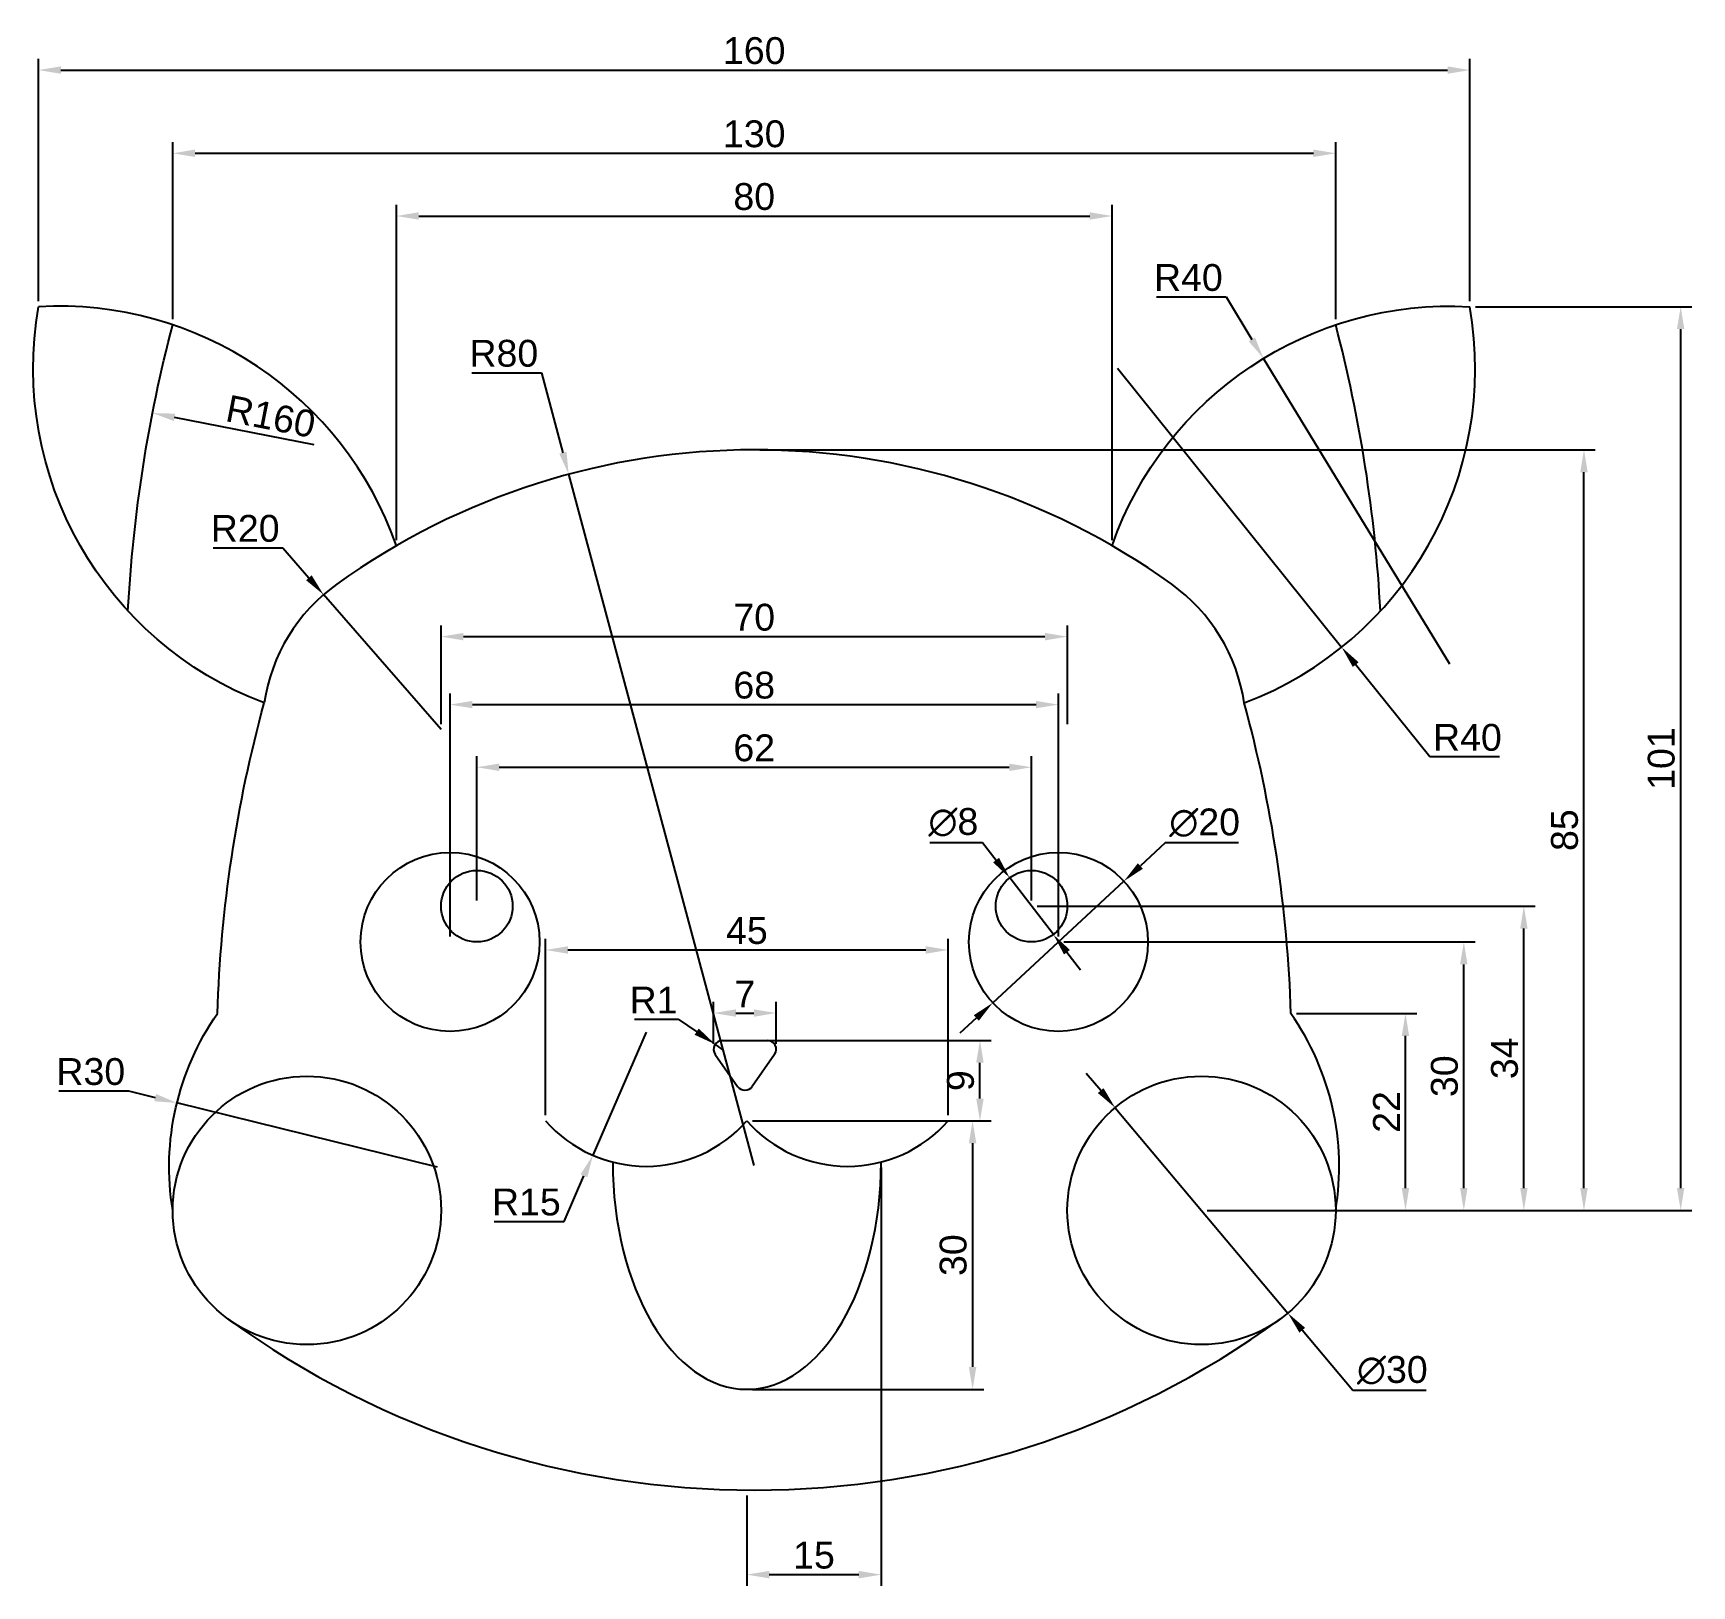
# Model space of a CAD drawing. Header units: millimetres. Extents: x 0 to 185, y -11 to 163.
import ezdxf

# ---------------------------------------------------------------- set-up
doc = ezdxf.new("R2010")
doc.units = ezdxf.units.MM
doc.layers.add('mu', color=40, linetype='Continuous')
doc.layers.add('no', color=7, linetype='Continuous')
doc.styles.get("Standard").update_dxf_attribs({"font": 'arial.ttf'})
doc.dimstyles.new('ISO-25', dxfattribs={"dimtxt": 3, "dimasz": 2.5, "dimexe": 1.25, "dimexo": 0.625, "dimtad": 1, "dimtoh": 1, "dimtxsty": 'Standard', "dimcen": 2.5, "dimadec": 0, "dimazin": 0, "dimtfac": 1, "dimtmove": 0, "dimatfit": 3, "dimfxl": 1, "dimarcsym": 0})

# ---------------------------------------------------------------- blocks, each defined once
blk = doc.blocks.new('*D36')
at = {"layer": 'Defpoints', "color": 0, "transparency": 16777216}
for p in [(160.6, 158.71), (0.6, 132.26), (160.6, 132.26)]:
    blk.add_point(p, dxfattribs=at)
at = {"layer": 'mu', "color": 0, "lineweight": -2, "transparency": 16777216}
for p, q in [((0.6, 132.89), (0.6, 159.96)), ((160.6, 132.89), (160.6, 159.96)), ((3.1, 158.71), (158.1, 158.71))]:
    blk.add_line(p, q, dxfattribs=at)
at = {"layer": 'mu', "color": 0, "transparency": 16777216}
for points in [[(3.1, 159.13), (3.1, 158.3), (0.6, 158.71)], [(158.1, 159.13), (158.1, 158.3), (160.6, 158.71)]]:
    blk.add_solid(points, dxfattribs=at)
at = {"layer": 'mu', "color": 0, "transparency": 16777216, "insert": (80.6, 160.87), "char_height": 3, "attachment_point": 5}
blk.add_mtext('160', dxfattribs=at)
blk = doc.blocks.new('*D37')
at = {"layer": 'Defpoints', "color": 0, "transparency": 16777216}
for p in [(145.6, 149.41), (15.6, 130.24), (145.6, 130.24)]:
    blk.add_point(p, dxfattribs=at)
at = {"layer": 'mu', "color": 0, "lineweight": -2, "transparency": 16777216}
for p, q in [((15.6, 130.86), (15.6, 150.66)), ((145.6, 130.86), (145.6, 150.66)), ((18.1, 149.41), (143.1, 149.41))]:
    blk.add_line(p, q, dxfattribs=at)
at = {"layer": 'mu', "color": 0, "transparency": 16777216}
for points in [[(18.1, 149.83), (18.1, 149), (15.6, 149.41)], [(143.1, 149.83), (143.1, 149), (145.6, 149.41)]]:
    blk.add_solid(points, dxfattribs=at)
at = {"layer": 'mu', "color": 0, "transparency": 16777216, "insert": (80.6, 151.57), "char_height": 3, "attachment_point": 5}
blk.add_mtext('130', dxfattribs=at)
blk = doc.blocks.new('*D38')
at = {"layer": 'Defpoints', "color": 0, "transparency": 16777216}
for p in [(120.6, 142.4), (40.6, 105.55), (120.6, 105.55)]:
    blk.add_point(p, dxfattribs=at)
at = {"layer": 'mu', "color": 0, "lineweight": -2, "transparency": 16777216}
for p, q in [((40.6, 106.17), (40.6, 143.65)), ((120.6, 106.17), (120.6, 143.65)), ((43.1, 142.4), (118.1, 142.4))]:
    blk.add_line(p, q, dxfattribs=at)
at = {"layer": 'mu', "color": 0, "transparency": 16777216}
for points in [[(43.1, 142.82), (43.1, 141.99), (40.6, 142.4)], [(118.1, 142.82), (118.1, 141.99), (120.6, 142.4)]]:
    blk.add_solid(points, dxfattribs=at)
at = {"layer": 'mu', "color": 0, "transparency": 16777216, "insert": (80.6, 144.56), "char_height": 3, "attachment_point": 5}
blk.add_mtext('80', dxfattribs=at)
blk = doc.blocks.new('*D39')
at = {"layer": 'Defpoints', "color": 0, "transparency": 16777216}
for p in [(13.34, 120.38), (170.37, 89.66)]:
    blk.add_point(p, dxfattribs=at)
at = {"layer": 'mu', "color": 0, "lineweight": -2, "transparency": 16777216}
blk.add_line((31.42, 116.84), (15.8, 119.9), dxfattribs=at)
at = {"layer": 'mu', "color": 0, "transparency": 16777216}
blk.add_solid([(15.88, 120.31), (15.72, 119.49), (13.34, 120.38)], dxfattribs=at)
at = {"layer": 'mu', "color": 0, "transparency": 16777216, "insert": (26.56, 119.99), "char_height": 3, "attachment_point": 5, "rotation": 348.9304}
blk.add_mtext('R160', dxfattribs=at)
blk = doc.blocks.new('*D40')
at = {"layer": 'Defpoints', "color": 0, "transparency": 16777216}
for p in [(32.46, 100.08), (45.6, 85)]:
    blk.add_point(p, dxfattribs=at)
at = {"layer": 'mu', "color": 0, "lineweight": -2, "transparency": 16777216}
for p, q in [((20.12, 105.32), (27.9, 105.32)), ((27.9, 105.32), (30.82, 101.97)), ((45.6, 85), (32.46, 100.08))]:
    blk.add_line(p, q, dxfattribs=at)
at = {"layer": 'mu', "color": 0, "transparency": 16777216}
blk.add_solid([(31.13, 102.24), (30.51, 101.69), (32.46, 100.08)], dxfattribs=at)
at = {"layer": 'mu', "color": 0, "transparency": 16777216, "insert": (23.7, 107.47), "char_height": 3, "attachment_point": 5}
blk.add_mtext('R20', dxfattribs=at)
blk = doc.blocks.new('*D41')
at = {"layer": 'Defpoints', "color": 0, "transparency": 16777216}
for p in [(59.86, 113.53), (80.6, 36.26)]:
    blk.add_point(p, dxfattribs=at)
at = {"layer": 'mu', "color": 0, "lineweight": -2, "transparency": 16777216}
for p, q in [((49.03, 124.88), (56.82, 124.88)), ((56.82, 124.88), (59.22, 115.95)), ((80.6, 36.26), (59.86, 113.53))]:
    blk.add_line(p, q, dxfattribs=at)
at = {"layer": 'mu', "color": 0, "transparency": 16777216}
blk.add_solid([(59.62, 116.05), (58.81, 115.84), (59.86, 113.53)], dxfattribs=at)
at = {"layer": 'mu', "color": 0, "transparency": 16777216, "insert": (52.61, 127.04), "char_height": 3, "attachment_point": 5}
blk.add_mtext('R80', dxfattribs=at)
blk = doc.blocks.new('*D42')
at = {"layer": 'Defpoints', "color": 0, "transparency": 16777216}
for p in [(137.53, 126.48), (158.35, 92.32)]:
    blk.add_point(p, dxfattribs=at)
at = {"layer": 'mu', "color": 0, "lineweight": -2, "transparency": 16777216}
for p, q in [((125.55, 133.35), (133.34, 133.35)), ((133.34, 133.35), (136.23, 128.61)), ((158.35, 92.32), (137.53, 126.48))]:
    blk.add_line(p, q, dxfattribs=at)
at = {"layer": 'mu', "color": 0, "transparency": 16777216}
blk.add_solid([(136.58, 128.83), (135.87, 128.4), (137.53, 126.48)], dxfattribs=at)
at = {"layer": 'mu', "color": 0, "transparency": 16777216, "insert": (129.13, 135.51), "char_height": 3, "attachment_point": 5}
blk.add_mtext('R40', dxfattribs=at)
blk = doc.blocks.new('*D43')
at = {"layer": 'Defpoints', "color": 0, "transparency": 16777216}
for p in [(121.19, 125.38), (146.26, 94.21)]:
    blk.add_point(p, dxfattribs=at)
at = {"layer": 'mu', "color": 0, "lineweight": -2, "transparency": 16777216}
for p, q in [((121.19, 125.38), (146.26, 94.21)), ((156.12, 81.95), (147.83, 92.26)), ((163.9, 81.95), (156.12, 81.95))]:
    blk.add_line(p, q, dxfattribs=at)
at = {"layer": 'mu', "color": 0, "transparency": 16777216}
blk.add_solid([(148.16, 92.52), (147.51, 92), (146.26, 94.21)], dxfattribs=at)
at = {"layer": 'mu', "color": 0, "transparency": 16777216, "insert": (160.32, 84.11), "char_height": 3, "attachment_point": 5}
blk.add_mtext('R40', dxfattribs=at)
blk = doc.blocks.new('*D44')
at = {"layer": 'Defpoints', "color": 0, "transparency": 16777216}
for p in [(114.6, 87.79), (46.6, 61.26), (114.6, 61.26)]:
    blk.add_point(p, dxfattribs=at)
at = {"layer": 'mu', "color": 0, "lineweight": -2, "transparency": 16777216}
for p, q in [((46.6, 61.89), (46.6, 89.04)), ((114.6, 61.89), (114.6, 89.04)), ((49.1, 87.79), (112.1, 87.79))]:
    blk.add_line(p, q, dxfattribs=at)
at = {"layer": 'mu', "color": 0, "transparency": 16777216}
for points in [[(49.1, 88.21), (49.1, 87.38), (46.6, 87.79)], [(112.1, 88.21), (112.1, 87.38), (114.6, 87.79)]]:
    blk.add_solid(points, dxfattribs=at)
at = {"layer": 'mu', "color": 0, "transparency": 16777216, "insert": (80.6, 89.95), "char_height": 3, "attachment_point": 5}
blk.add_mtext('68', dxfattribs=at)
blk = doc.blocks.new('*D45')
at = {"layer": 'Defpoints', "color": 0, "transparency": 16777216}
for p in [(115.6, 95.39), (45.6, 85), (115.6, 85)]:
    blk.add_point(p, dxfattribs=at)
at = {"layer": 'mu', "color": 0, "lineweight": -2, "transparency": 16777216}
for p, q in [((45.6, 85.62), (45.6, 96.64)), ((115.6, 85.62), (115.6, 96.64)), ((48.1, 95.39), (113.1, 95.39))]:
    blk.add_line(p, q, dxfattribs=at)
at = {"layer": 'mu', "color": 0, "transparency": 16777216}
for points in [[(48.1, 95.8), (48.1, 94.97), (45.6, 95.39)], [(113.1, 95.8), (113.1, 94.97), (115.6, 95.39)]]:
    blk.add_solid(points, dxfattribs=at)
at = {"layer": 'mu', "color": 0, "transparency": 16777216, "insert": (80.6, 97.54), "char_height": 3, "attachment_point": 5}
blk.add_mtext('70', dxfattribs=at)
blk = doc.blocks.new('*D46')
at = {"layer": 'Defpoints', "color": 0, "transparency": 16777216}
for p in [(111.6, 80.79), (49.6, 65.26), (111.6, 65.26)]:
    blk.add_point(p, dxfattribs=at)
at = {"layer": 'mu', "color": 0, "lineweight": -2, "transparency": 16777216}
for p, q in [((49.6, 65.89), (49.6, 82.04)), ((111.6, 65.89), (111.6, 82.04)), ((52.1, 80.79), (109.1, 80.79))]:
    blk.add_line(p, q, dxfattribs=at)
at = {"layer": 'mu', "color": 0, "transparency": 16777216}
for points in [[(52.1, 81.2), (52.1, 80.37), (49.6, 80.79)], [(109.1, 81.2), (109.1, 80.37), (111.6, 80.79)]]:
    blk.add_solid(points, dxfattribs=at)
at = {"layer": 'mu', "color": 0, "transparency": 16777216, "insert": (80.6, 82.94), "char_height": 3, "attachment_point": 5}
blk.add_mtext('62', dxfattribs=at)
blk = doc.blocks.new('*D47')
at = {"layer": 'Defpoints', "color": 0, "transparency": 16777216}
for p in [(140.6, 53.26), (153.4, 53.26), (130.6, 31.26)]:
    blk.add_point(p, dxfattribs=at)
at = {"layer": 'mu', "color": 0, "lineweight": -2, "transparency": 16777216}
for p, q in [((141.22, 53.26), (154.65, 53.26)), ((153.4, 33.76), (153.4, 50.76)), ((131.22, 31.26), (154.65, 31.26))]:
    blk.add_line(p, q, dxfattribs=at)
at = {"layer": 'mu', "color": 0, "transparency": 16777216}
for points in [[(152.98, 50.76), (153.81, 50.76), (153.4, 53.26)], [(152.98, 33.76), (153.81, 33.76), (153.4, 31.26)]]:
    blk.add_solid(points, dxfattribs=at)
at = {"layer": 'mu', "color": 0, "transparency": 16777216, "insert": (151.27, 42.26), "char_height": 3, "attachment_point": 5, "rotation": 90}
blk.add_mtext('22', dxfattribs=at)
blk = doc.blocks.new('*D48')
at = {"layer": 'Defpoints', "color": 0, "transparency": 16777216}
for p in [(114.6, 61.26), (159.92, 61.26), (130.6, 31.26)]:
    blk.add_point(p, dxfattribs=at)
at = {"layer": 'mu', "color": 0, "lineweight": -2, "transparency": 16777216}
for p, q in [((115.22, 61.26), (161.17, 61.26)), ((159.92, 33.76), (159.92, 58.76)), ((131.22, 31.26), (161.17, 31.26))]:
    blk.add_line(p, q, dxfattribs=at)
at = {"layer": 'mu', "color": 0, "transparency": 16777216}
for points in [[(159.5, 58.76), (160.33, 58.76), (159.92, 61.26)], [(159.5, 33.76), (160.33, 33.76), (159.92, 31.26)]]:
    blk.add_solid(points, dxfattribs=at)
at = {"layer": 'mu', "color": 0, "transparency": 16777216, "insert": (157.76, 46.26), "char_height": 3, "attachment_point": 5, "rotation": 90}
blk.add_mtext('30', dxfattribs=at)
blk = doc.blocks.new('*D49')
at = {"layer": 'Defpoints', "color": 0, "transparency": 16777216}
for p in [(111.6, 65.26), (166.63, 65.26), (130.6, 31.26)]:
    blk.add_point(p, dxfattribs=at)
at = {"layer": 'mu', "color": 0, "lineweight": -2, "transparency": 16777216}
for p, q in [((112.22, 65.26), (167.88, 65.26)), ((166.63, 33.76), (166.63, 62.76)), ((131.22, 31.26), (167.88, 31.26))]:
    blk.add_line(p, q, dxfattribs=at)
at = {"layer": 'mu', "color": 0, "transparency": 16777216}
for points in [[(166.22, 62.76), (167.05, 62.76), (166.63, 65.26)], [(166.22, 33.76), (167.05, 33.76), (166.63, 31.26)]]:
    blk.add_solid(points, dxfattribs=at)
at = {"layer": 'mu', "color": 0, "transparency": 16777216, "insert": (164.48, 48.26), "char_height": 3, "attachment_point": 5, "rotation": 90}
blk.add_mtext('34', dxfattribs=at)
blk = doc.blocks.new('*D50')
at = {"layer": 'Defpoints', "color": 0, "transparency": 16777216}
for p in [(80.6, 116.26), (173.35, 116.26), (130.6, 31.26)]:
    blk.add_point(p, dxfattribs=at)
at = {"layer": 'mu', "color": 0, "lineweight": -2, "transparency": 16777216}
for p, q in [((81.22, 116.26), (174.6, 116.26)), ((173.35, 33.76), (173.35, 113.76)), ((131.22, 31.26), (174.6, 31.26))]:
    blk.add_line(p, q, dxfattribs=at)
at = {"layer": 'mu', "color": 0, "transparency": 16777216}
for points in [[(172.93, 113.76), (173.77, 113.76), (173.35, 116.26)], [(172.93, 33.76), (173.77, 33.76), (173.35, 31.26)]]:
    blk.add_solid(points, dxfattribs=at)
at = {"layer": 'mu', "color": 0, "transparency": 16777216, "insert": (171.19, 73.76), "char_height": 3, "attachment_point": 5, "rotation": 90}
blk.add_mtext('85', dxfattribs=at)
blk = doc.blocks.new('*D51')
at = {"layer": 'Defpoints', "color": 0, "transparency": 16777216}
for p in [(160.6, 132.26), (184.16, 132.26), (130.6, 31.26)]:
    blk.add_point(p, dxfattribs=at)
at = {"layer": 'mu', "color": 0, "lineweight": -2, "transparency": 16777216}
for p, q in [((161.22, 132.26), (185.41, 132.26)), ((184.16, 33.76), (184.16, 129.76)), ((131.22, 31.26), (185.41, 31.26))]:
    blk.add_line(p, q, dxfattribs=at)
at = {"layer": 'mu', "color": 0, "transparency": 16777216}
for points in [[(183.74, 129.76), (184.57, 129.76), (184.16, 132.26)], [(183.74, 33.76), (184.57, 33.76), (184.16, 31.26)]]:
    blk.add_solid(points, dxfattribs=at)
at = {"layer": 'mu', "color": 0, "transparency": 16777216, "insert": (182, 81.76), "char_height": 3, "attachment_point": 5, "rotation": 90}
blk.add_mtext('101', dxfattribs=at)
blk = doc.blocks.new('*D52')
at = {"layer": 'Defpoints', "color": 0, "transparency": 16777216}
for p in [(94.78, 36.66), (79.78, 0), (94.78, -9.45)]:
    blk.add_point(p, dxfattribs=at)
at = {"layer": 'mu', "color": 0, "lineweight": -2, "transparency": 16777216}
for p, q in [((94.78, 36.04), (94.78, -10.7)), ((79.78, -0.62), (79.78, -10.7)), ((82.28, -9.45), (92.28, -9.45))]:
    blk.add_line(p, q, dxfattribs=at)
at = {"layer": 'mu', "color": 0, "transparency": 16777216}
for points in [[(82.28, -9.03), (82.28, -9.87), (79.78, -9.45)], [(92.28, -9.03), (92.28, -9.87), (94.78, -9.45)]]:
    blk.add_solid(points, dxfattribs=at)
at = {"layer": 'mu', "color": 0, "transparency": 16777216, "insert": (87.28, -7.29), "char_height": 3, "attachment_point": 5}
blk.add_mtext('15', dxfattribs=at)
blk = doc.blocks.new('*D53')
at = {"layer": 'Defpoints', "color": 0, "transparency": 16777216}
for p in [(79.78, 41.26), (79.78, 11.26), (105.01, 11.26)]:
    blk.add_point(p, dxfattribs=at)
at = {"layer": 'mu', "color": 0, "lineweight": -2, "transparency": 16777216}
for p, q in [((80.4, 41.26), (106.26, 41.26)), ((105.01, 38.76), (105.01, 13.76)), ((80.4, 11.26), (106.26, 11.26))]:
    blk.add_line(p, q, dxfattribs=at)
at = {"layer": 'mu', "color": 0, "transparency": 16777216}
for points in [[(104.59, 38.76), (105.43, 38.76), (105.01, 41.26)], [(104.59, 13.76), (105.43, 13.76), (105.01, 11.26)]]:
    blk.add_solid(points, dxfattribs=at)
at = {"layer": 'mu', "color": 0, "transparency": 16777216, "insert": (102.85, 26.26), "char_height": 3, "attachment_point": 5, "rotation": 90}
blk.add_mtext('30', dxfattribs=at)
blk = doc.blocks.new('*D54')
at = {"layer": 'Defpoints', "color": 0, "transparency": 16777216}
for p in [(79.78, 50.26), (105.83, 50.26), (80.6, 41.26)]:
    blk.add_point(p, dxfattribs=at)
at = {"layer": 'mu', "color": 0, "lineweight": -2, "transparency": 16777216}
for p, q in [((80.4, 50.26), (107.08, 50.26)), ((105.83, 43.76), (105.83, 47.76)), ((81.22, 41.26), (107.08, 41.26))]:
    blk.add_line(p, q, dxfattribs=at)
at = {"layer": 'mu', "color": 0, "transparency": 16777216}
for points in [[(105.41, 47.76), (106.25, 47.76), (105.83, 50.26)], [(105.41, 43.76), (106.25, 43.76), (105.83, 41.26)]]:
    blk.add_solid(points, dxfattribs=at)
at = {"layer": 'mu', "color": 0, "transparency": 16777216, "insert": (103.67, 45.76), "char_height": 3, "attachment_point": 5, "rotation": 90}
blk.add_mtext('9', dxfattribs=at)
blk = doc.blocks.new('*D55')
at = {"layer": 'Defpoints', "color": 0, "transparency": 16777216}
for p in [(83.06, 53.32), (76.06, 49.26), (83.06, 49.26)]:
    blk.add_point(p, dxfattribs=at)
at = {"layer": 'mu', "color": 0, "lineweight": -2, "transparency": 16777216}
for p, q in [((76.06, 49.89), (76.06, 54.57)), ((83.06, 49.89), (83.06, 54.57)), ((78.56, 53.32), (80.56, 53.32))]:
    blk.add_line(p, q, dxfattribs=at)
at = {"layer": 'mu', "color": 0, "transparency": 16777216}
for points in [[(78.56, 53.73), (78.56, 52.9), (76.06, 53.32)], [(80.56, 53.73), (80.56, 52.9), (83.06, 53.32)]]:
    blk.add_solid(points, dxfattribs=at)
at = {"layer": 'mu', "color": 0, "transparency": 16777216, "insert": (79.56, 55.44), "char_height": 3, "attachment_point": 5}
blk.add_mtext('7', dxfattribs=at)
blk = doc.blocks.new('*D56')
at = {"layer": 'Defpoints', "color": 0, "transparency": 16777216}
for p in [(76.23, 49.83), (77.06, 49.26)]:
    blk.add_point(p, dxfattribs=at)
at = {"layer": 'mu', "color": 0, "lineweight": -2, "transparency": 16777216}
for p, q in [((67.22, 52.64), (72.1, 52.64)), ((72.1, 52.64), (74.17, 51.23)), ((77.06, 49.26), (76.23, 49.83))]:
    blk.add_line(p, q, dxfattribs=at)
at = {"layer": 'mu', "color": 0, "transparency": 16777216}
blk.add_solid([(74.4, 51.58), (73.93, 50.89), (76.23, 49.83)], dxfattribs=at)
at = {"layer": 'mu', "color": 0, "transparency": 16777216, "insert": (69.35, 54.77), "char_height": 3, "attachment_point": 5}
blk.add_mtext('R1', dxfattribs=at)
blk = doc.blocks.new('*D57')
at = {"layer": 'Defpoints', "color": 0, "transparency": 16777216}
for p in [(68.53, 51.19), (62.56, 37.42)]:
    blk.add_point(p, dxfattribs=at)
at = {"layer": 'mu', "color": 0, "lineweight": -2, "transparency": 16777216}
for p, q in [((68.53, 51.19), (62.56, 37.42)), ((59.35, 30.02), (61.57, 35.13)), ((51.54, 30.02), (59.35, 30.02))]:
    blk.add_line(p, q, dxfattribs=at)
at = {"layer": 'mu', "color": 0, "transparency": 16777216}
blk.add_solid([(61.18, 35.29), (61.95, 34.96), (62.56, 37.42)], dxfattribs=at)
at = {"layer": 'mu', "color": 0, "transparency": 16777216, "insert": (55.13, 32.18), "char_height": 3, "attachment_point": 5}
blk.add_mtext('R15', dxfattribs=at)
blk = doc.blocks.new('*D58')
at = {"layer": 'Defpoints', "color": 0, "transparency": 16777216}
for p in [(102.28, 60.37), (57.28, 41.26), (102.28, 41.26)]:
    blk.add_point(p, dxfattribs=at)
at = {"layer": 'mu', "color": 0, "lineweight": -2, "transparency": 16777216}
for p, q in [((57.28, 41.89), (57.28, 61.62)), ((102.28, 41.89), (102.28, 61.62)), ((59.78, 60.37), (99.78, 60.37))]:
    blk.add_line(p, q, dxfattribs=at)
at = {"layer": 'mu', "color": 0, "transparency": 16777216}
for points in [[(59.78, 60.78), (59.78, 59.95), (57.28, 60.37)], [(99.78, 60.78), (99.78, 59.95), (102.28, 60.37)]]:
    blk.add_solid(points, dxfattribs=at)
at = {"layer": 'mu', "color": 0, "transparency": 16777216, "insert": (79.78, 62.52), "char_height": 3, "attachment_point": 5}
blk.add_mtext('45', dxfattribs=at)
blk = doc.blocks.new('*D59')
at = {"layer": 'Defpoints', "color": 0, "transparency": 16777216}
for p in [(109.16, 68.43), (114.04, 62.09)]:
    blk.add_point(p, dxfattribs=at)
at = {"layer": 'mu', "color": 0, "lineweight": -2, "transparency": 16777216}
for p, q in [((100.24, 72.39), (106.11, 72.39)), ((106.11, 72.39), (107.63, 70.41)), ((114.04, 62.09), (109.16, 68.43)), ((115.56, 60.11), (117.09, 58.13))]:
    blk.add_line(p, q, dxfattribs=at)
at = {"layer": 'mu', "color": 0, "transparency": 16777216}
for points in [[(107.96, 70.67), (107.3, 70.16), (109.16, 68.43)], [(115.89, 60.37), (115.23, 59.86), (114.04, 62.09)]]:
    blk.add_solid(points, dxfattribs=at)
at = {"layer": 'mu', "color": 0, "transparency": 16777216, "insert": (102.86, 74.63), "char_height": 3, "attachment_point": 5}
blk.add_mtext('∅8', dxfattribs=at)
blk = doc.blocks.new('*D60')
at = {"layer": 'Defpoints', "color": 0, "transparency": 16777216}
for p in [(121.93, 68.06), (107.26, 54.46)]:
    blk.add_point(p, dxfattribs=at)
at = {"layer": 'mu', "color": 0, "lineweight": -2, "transparency": 16777216}
for p, q in [((126.55, 72.33), (123.77, 69.76)), ((134.72, 72.33), (126.55, 72.33)), ((107.26, 54.46), (121.93, 68.06)), ((105.43, 52.77), (103.59, 51.07))]:
    blk.add_line(p, q, dxfattribs=at)
at = {"layer": 'mu', "color": 0, "transparency": 16777216}
for points in [[(123.48, 70.06), (124.05, 69.45), (121.93, 68.06)], [(105.14, 53.07), (105.71, 52.46), (107.26, 54.46)]]:
    blk.add_solid(points, dxfattribs=at)
at = {"layer": 'mu', "color": 0, "transparency": 16777216, "insert": (130.95, 74.58), "char_height": 3, "attachment_point": 5}
blk.add_mtext('∅20', dxfattribs=at)
blk = doc.blocks.new('*D61')
at = {"layer": 'Defpoints', "color": 0, "transparency": 16777216}
for p in [(120.94, 42.74), (140.25, 19.78)]:
    blk.add_point(p, dxfattribs=at)
at = {"layer": 'mu', "color": 0, "lineweight": -2, "transparency": 16777216}
for p, q in [((119.33, 44.65), (117.72, 46.57)), ((120.94, 42.74), (140.25, 19.78)), ((147.53, 11.14), (141.86, 17.87)), ((155.7, 11.14), (147.53, 11.14))]:
    blk.add_line(p, q, dxfattribs=at)
at = {"layer": 'mu', "color": 0, "transparency": 16777216}
for points in [[(119.65, 44.92), (119.01, 44.38), (120.94, 42.74)], [(142.18, 18.14), (141.54, 17.6), (140.25, 19.78)]]:
    blk.add_solid(points, dxfattribs=at)
at = {"layer": 'mu', "color": 0, "transparency": 16777216, "insert": (151.93, 13.38), "char_height": 3, "attachment_point": 5}
blk.add_mtext('∅30', dxfattribs=at)
blk = doc.blocks.new('*D62')
at = {"layer": 'Defpoints', "color": 0, "transparency": 16777216}
for p in [(16.07, 43.27), (45.2, 36.1)]:
    blk.add_point(p, dxfattribs=at)
at = {"layer": 'mu', "color": 0, "lineweight": -2, "transparency": 16777216}
for p, q in [((2.86, 44.61), (10.64, 44.61)), ((10.64, 44.61), (13.65, 43.87)), ((45.2, 36.1), (16.07, 43.27))]:
    blk.add_line(p, q, dxfattribs=at)
at = {"layer": 'mu', "color": 0, "transparency": 16777216}
blk.add_solid([(13.75, 44.27), (13.55, 43.46), (16.07, 43.27)], dxfattribs=at)
at = {"layer": 'mu', "color": 0, "transparency": 16777216, "insert": (6.44, 46.76), "char_height": 3, "attachment_point": 5}
blk.add_mtext('R30', dxfattribs=at)

msp = doc.modelspace()

# ---------------------------------------------------------------- linework, layer by layer
at = {"layer": 'no', "color": 18, "true_color": 0x000000}
for p, q in [((77.059, 50.261), (82.059, 50.261)), ((76.24, 48.688), (78.741, 45.115)), ((82.88, 48.688), (80.379, 45.115))]:
    msp.add_line(p, q, dxfattribs=at)
for points in [[(25.82, 87.974, -0.3597686), (0.597, 132.261, -1.0444314)], [(40.597, 105.546, 0.3342092), (0.597, 132.261, 14.5049991)], [(120.597, 105.546, -0.3342092), (160.597, 132.261, -14.5049991)], [(135.374, 87.974, 0.3597686), (160.597, 132.261, 1.0444314)], [(10.597, 98.257, -0.0507075), (15.597, 130.238, 3.6922622)], [(150.597, 98.257, 0.0507075), (145.597, 130.238, -3.6922622)], [(20.597, 53.261, -0.058707), (25.82, 87.974, -7.4570548)], [(140.597, 53.261, 0.058707), (135.374, 87.974, 7.4570548)], [(15.597, 31.261, -0.1951701), (20.597, 53.261, 1.9165476)], [(145.597, 31.261, 0.1951701), (140.597, 53.261, -1.9165476)]]:
    msp.add_lwpolyline(points, format="xyb", dxfattribs=at)
for centre, radius in [((46.597, 61.261), 10), ((114.597, 61.261), 10), ((49.597, 65.261), 4), ((111.597, 65.261), 4), ((30.597, 31.261), 15), ((130.597, 31.261), 15)]:
    msp.add_circle(centre, radius, dxfattribs=at)
for centre, radius, start, end in [((80.597, 36.264), 80, 54.31467, 125.68533), ((45.597, 84.998), 20, 125.68533, 171.44388), ((115.597, 84.998), 20, 8.55612, 54.31467), ((77.059, 49.261), 1, 90, 214.99202), ((82.061, 49.261), 1, 325.00798, 90), ((79.56, 45.689), 1, 214.99202, 325.00798), ((68.528, 51.186), 15.002, 221.41945, 318.58055), ((91.028, 51.186), 15.002, 221.41945, 318.58055), ((80.597, 100), 100, 233.96812, 306.03188)]:
    msp.add_arc(centre, radius, start, end, dxfattribs=at)
msp.add_ellipse((79.778, 36.66), major_axis=(0, -25.399), ratio=0.5905752, start_param=4.712389, end_param=7.8539816, dxfattribs=at)

# ---------------------------------------------------------------- dimensions: what is measured, and where the dimension line sits
at = {"layer": 'mu'}
for base, p1, p2, picture, middle in [((160.597, 158.712), (0.597, 132.261), (160.597, 132.261), '*D36', (80.597, 160.869)), ((145.597, 149.413), (15.597, 130.238), (145.597, 130.238), '*D37', (80.597, 151.571)), ((120.597, 142.404), (40.597, 105.546), (120.597, 105.546), '*D38', (80.597, 144.561)), ((115.597, 95.388), (45.597, 84.998), (115.597, 84.998), '*D45', (80.597, 97.544)), ((114.597, 87.795), (46.597, 61.261), (114.597, 61.261), '*D44', (80.597, 89.951)), ((111.597, 80.786), (49.597, 65.261), (111.597, 65.261), '*D46', (80.597, 82.943)), ((102.278, 60.368), (57.278, 41.261), (102.278, 41.261), '*D58', (79.778, 62.518)), ((83.061, 53.318), (76.059, 49.261), (83.061, 49.261), '*D55', (79.56, 55.443)), ((94.778, -9.451), (79.778, 0.003), (94.778, 36.66), '*D52', (87.278, -7.295))]:
    dim = msp.add_linear_dim(base=base, p1=p1, p2=p2, dimstyle='ISO-25', dxfattribs=at)
    dim.commit()
    dim.dimension.update_dxf_attribs({"geometry": picture, "text_midpoint": middle})
for center, mpoint, picture, middle in [((158.349, 92.325), (137.528, 126.478), '*D42', (129.134, 133.351)), ((80.597, 36.264), (59.863, 113.531), '*D41', (52.613, 124.883)), ((121.194, 125.376), (146.264, 94.207), '*D43', (160.323, 81.954)), ((170.366, 89.659), (13.343, 120.38), '*D39', (26.151, 117.874)), ((45.597, 84.998), (32.463, 100.081), '*D40', (23.699, 105.317)), ((45.204, 36.101), (16.074, 43.27), '*D62', (10.643, 44.607))]:
    dim = msp.add_radius_dim(center=center, mpoint=mpoint, dimstyle='ISO-25', dxfattribs=at)
    dim.commit()
    dim.dimension.update_dxf_attribs({"geometry": picture, "text_midpoint": middle, "dimtype": 164})
for base, p1, p2, picture, middle in [((184.157, 132.261), (130.597, 31.261), (160.597, 132.261), '*D51', (182, 81.761)), ((173.35, 116.264), (130.597, 31.261), (80.597, 116.264), '*D50', (171.194, 73.763)), ((166.633, 65.261), (130.597, 31.261), (111.597, 65.261), '*D49', (164.475, 48.261)), ((159.915, 61.261), (130.597, 31.261), (114.597, 61.261), '*D48', (157.758, 46.261)), ((153.397, 53.261), (130.597, 31.261), (140.597, 53.261), '*D47', (151.266, 42.261)), ((105.83, 50.261), (80.597, 41.261), (79.778, 50.261), '*D54', (103.673, 45.761)), ((105.01, 11.261), (79.778, 41.261), (79.778, 11.261), '*D53', (102.853, 26.261))]:
    dim = msp.add_linear_dim(base=base, p1=p1, p2=p2, angle=90, dimstyle='ISO-25', dxfattribs=at)
    dim.commit()
    dim.dimension.update_dxf_attribs({"geometry": picture, "text_midpoint": middle})
dim = msp.add_diameter_dim_2p(p1=(114.037, 62.092), p2=(109.157, 68.431), dimstyle='ISO-25', dxfattribs=at)
dim.commit()
dim.dimension.update_dxf_attribs({"geometry": '*D59', "text_midpoint": (102.863, 74.633)})
for p1, p2, picture, middle in [((107.262, 54.465), (121.932, 68.058), '*D60', (130.948, 72.335)), ((120.94, 42.739), (140.254, 19.783), '*D61', (151.927, 11.139))]:
    dim = msp.add_diameter_dim_2p(p1=p1, p2=p2, dimstyle='ISO-25', dxfattribs=at)
    dim.commit()
    dim.dimension.update_dxf_attribs({"geometry": picture, "text_midpoint": middle, "dimtype": 163})
for center, mpoint, picture, middle in [((77.059, 49.261), (76.233, 49.825), '*D56', (69.349, 54.775)), ((68.528, 51.186), (62.56, 37.422), '*D57', (55.132, 32.181))]:
    dim = msp.add_radius_dim(center=center, mpoint=mpoint, dimstyle='ISO-25', dxfattribs=at)
    dim.commit()
    dim.dimension.update_dxf_attribs({"geometry": picture, "text_midpoint": middle})

doc.saveas('drawing.dxf')
